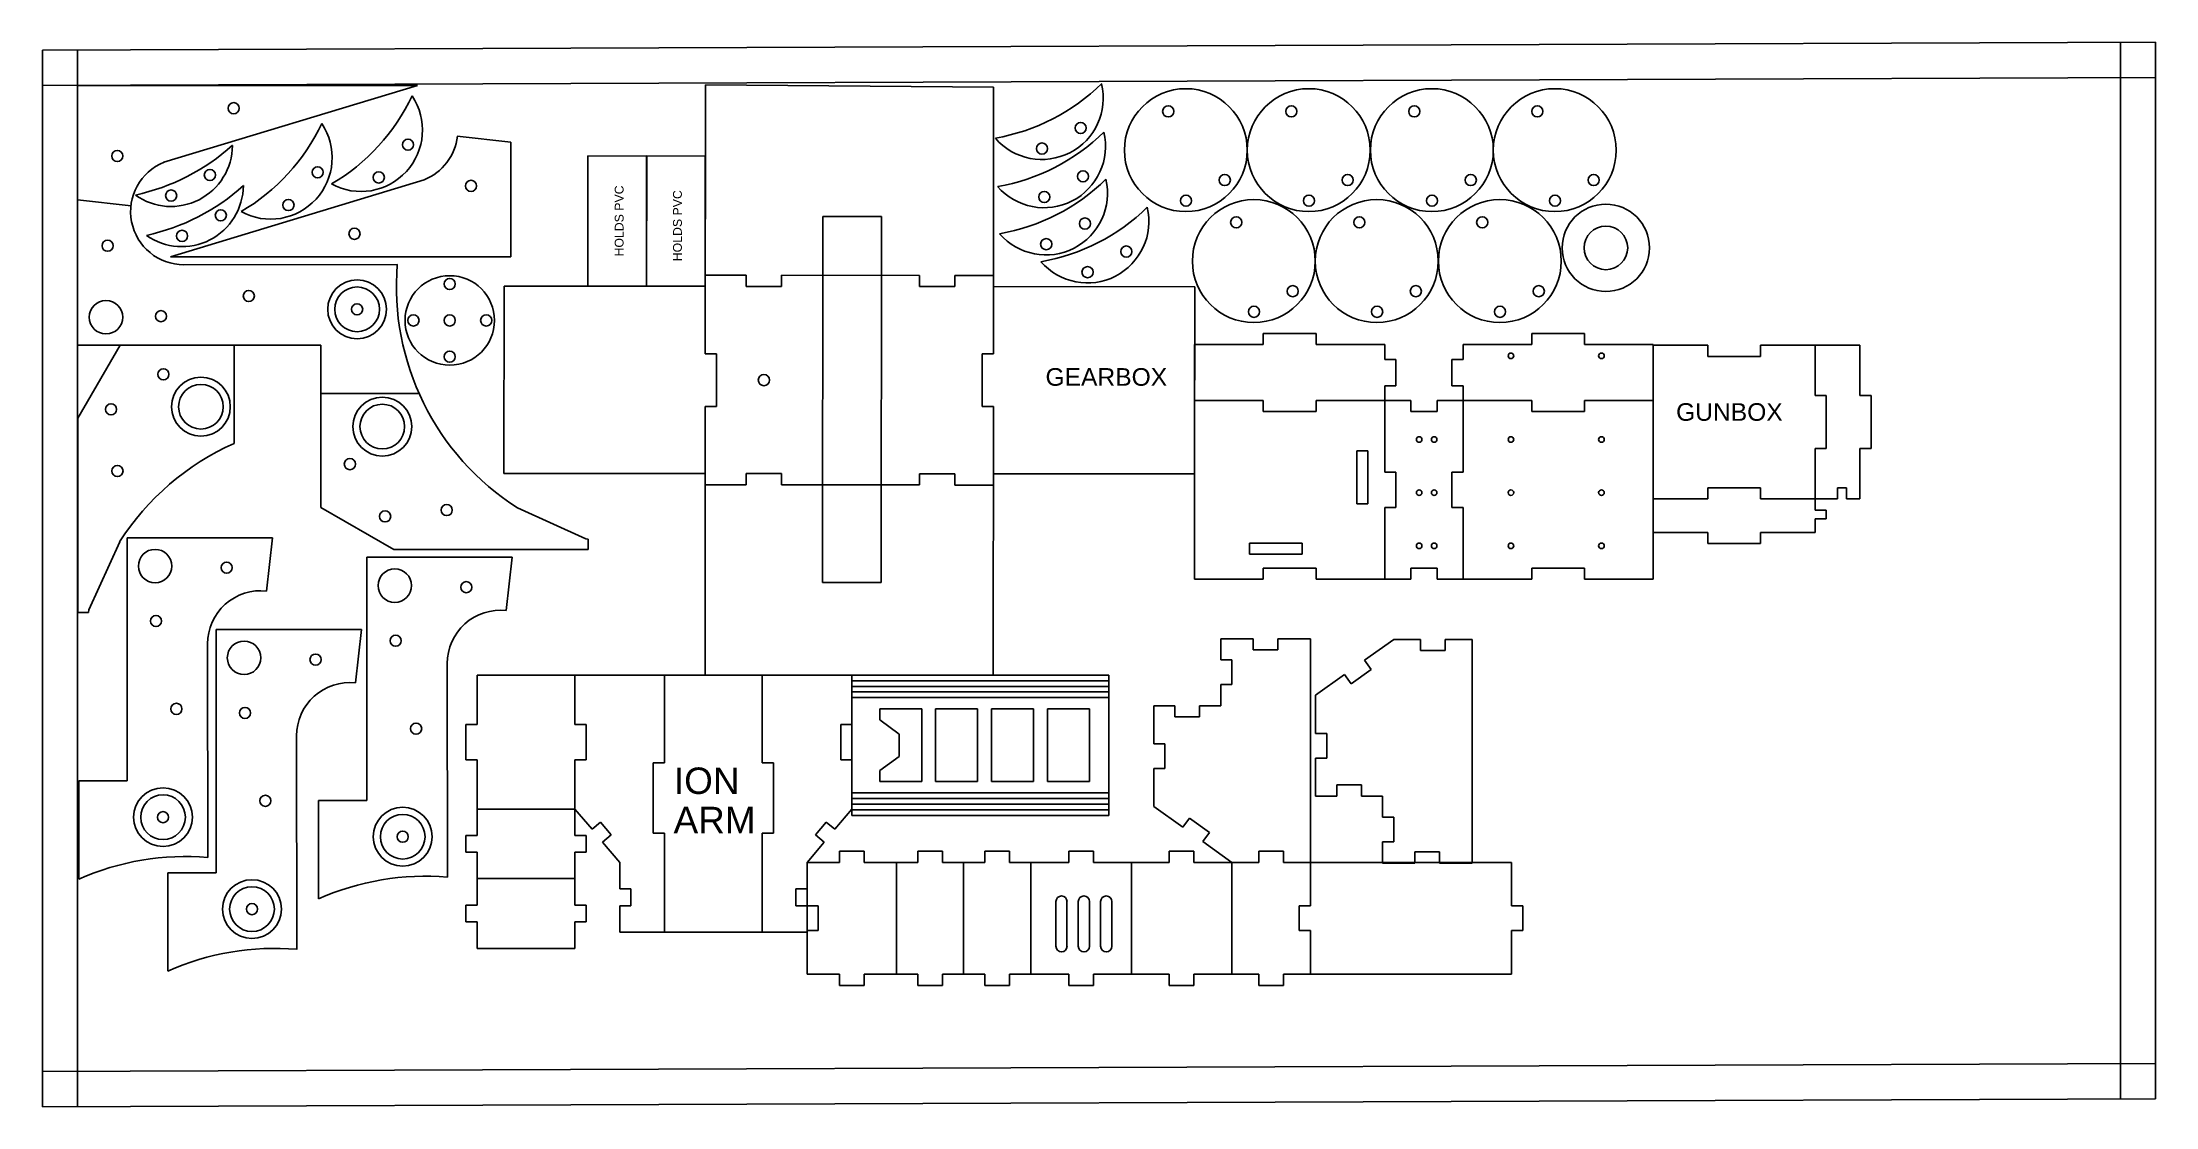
# Model space of a CAD drawing. Header units: millimetres. Extents: x 14 to 1214, y 8 to 612.
import ezdxf

# ---------------------------------------------------------------- set-up
doc = ezdxf.new("R2010")
doc.units = ezdxf.units.MM
doc.header["$MEASUREMENT"] = 0
for name, color, linetype in [('centers', 1, 'Continuous'), ('temps', 4, 'Continuous'), ('text', 3, 'Continuous')]:
    doc.layers.add(name, color=color, linetype=linetype)
doc.styles.get("Standard").update_dxf_attribs({"font": 'Arial.ttf'})

msp = doc.modelspace()

# ---------------------------------------------------------------- linework, layer by layer
for p, q in [((33.9, 587.6), (33.9, 440)), ((226.9, 587.6), (33.9, 587.6)), ((226.9, 587.6), (82.9, 544)), ((390.3, 435.2), (390.4, 587.8)), ((554, 586.5), (390.4, 587.8)), ((553.9, 435.2), (554, 586.5)), ((249.5, 558.7), (279.8, 555.4)), ((279.8, 490.3), (279.8, 555.4)), ((323.6, 473.5), (323.7, 547.6)), ((323.7, 547.6), (357, 547.4)), ((357, 547.4), (356.9, 473.5)), ((357, 473.5), (357.1, 547.6)), ((357.1, 547.6), (390.3, 547.3)), ((390.3, 547.3), (390.3, 473.5)), ((86.7, 490.3), (230.7, 534)), ((64.2, 519.2), (33.9, 522.5)), ((456.8, 305.3), (457, 513.1)), ((457, 513.1), (490.3, 513.1)), ((490.2, 305.3), (490.3, 513.1)), ((86.7, 490.3), (279.8, 490.3)), ((215.5, 485.9), (94.2, 485.7)), ((276, 367.2), (276.1, 473.6)), ((390.3, 473.5), (276.1, 473.6)), ((356.9, 473.5), (323.6, 473.5)), ((390.3, 473.5), (357, 473.5)), ((413.5, 479.8), (390.3, 479.8)), ((413.5, 473.4), (413.5, 479.8)), ((433.5, 473.4), (413.5, 473.4)), ((512, 479.7), (433.5, 479.8)), ((433.5, 473.4), (433.5, 479.8)), ((512, 473.3), (512, 479.7)), ((532, 473.3), (512, 473.3)), ((553.9, 479.6), (532, 479.7)), ((532, 473.3), (532, 479.7)), ((668.3, 473.2), (553.9, 473.3)), ((668.2, 366.9), (668.3, 473.2)), ((737.2, 446.7), (707.2, 446.7)), ((707.2, 440.4), (707.2, 446.7)), ((737.2, 446.7), (737.2, 440.4)), ((859.6, 446.7), (889.6, 446.7)), ((859.6, 440.4), (859.6, 446.7)), ((889.6, 446.7), (889.6, 440.4)), ((172, 440), (33.9, 440)), ((58, 440), (34.1, 398.6)), ((122.7, 440), (58, 440)), ((122.7, 384.2), (122.7, 440)), ((172, 440), (172, 347.9)), ((390.3, 435.2), (396.7, 435.2)), ((396.7, 405.2), (396.7, 435.2)), ((547.5, 405.2), (547.6, 435.2)), ((547.6, 435.2), (553.9, 435.2)), ((668.2, 408.7), (668.2, 440.4)), ((707.2, 440.4), (668.2, 440.4)), ((776.2, 440.4), (737.2, 440.4)), ((776.2, 432), (776.2, 440.4)), ((820.6, 440.4), (859.6, 440.4)), ((820.6, 440.4), (820.6, 432)), ((889.6, 440.4), (928.5, 440.4)), ((928.5, 440.4), (928.5, 408.7)), ((928.5, 352.8), (928.5, 440.1)), ((928.5, 440.1), (959.6, 440.1)), ((959.6, 433.7), (959.6, 440.1)), ((959.6, 433.7), (989.6, 433.7)), ((989.6, 440.1), (1020.6, 440.1)), ((989.6, 433.7), (989.6, 440.1)), ((1020.6, 411.4), (1020.6, 440.1)), ((1020.6, 440.1), (1046, 440.1)), ((1046, 411.4), (1046, 440.1)), ((776.2, 432), (782.5, 432)), ((782.5, 417), (782.5, 432)), ((814.2, 432), (814.2, 417)), ((820.6, 432), (814.2, 432)), ((227.8, 412.6), (172, 412.6)), ((707.2, 408.7), (668.2, 408.7)), ((668.2, 408.7), (668.2, 307.1)), ((707.2, 402.3), (707.2, 408.7)), ((776.2, 408.7), (737.2, 408.7)), ((737.2, 408.7), (737.2, 402.3)), ((776.2, 417), (782.5, 417)), ((776.2, 408.7), (776.2, 417)), ((776.2, 408.7), (776.2, 367.9)), ((776.2, 408.7), (790.9, 408.7)), ((790.9, 408.7), (790.9, 402.3)), ((805.9, 408.7), (820.6, 408.7)), ((805.9, 408.7), (805.9, 402.3)), ((820.6, 417), (814.2, 417)), ((820.6, 417), (820.6, 408.7)), ((820.6, 408.7), (820.6, 367.9)), ((820.6, 408.7), (859.6, 408.7)), ((859.6, 402.3), (859.6, 408.7)), ((889.6, 408.7), (928.5, 408.7)), ((889.6, 408.7), (889.6, 402.3)), ((928.5, 408.7), (928.5, 307.1)), ((1020.6, 411.4), (1026.9, 411.4)), ((1026.9, 381.4), (1026.9, 411.4)), ((1046, 411.4), (1052.3, 411.4)), ((1052.3, 381.4), (1052.3, 411.4)), ((34.1, 288.2), (34.1, 398.6)), ((390.3, 360.7), (390.3, 405.2)), ((390.3, 405.2), (396.7, 405.2)), ((547.5, 405.2), (553.9, 405.2)), ((553.8, 252.7), (553.9, 405.2)), ((737.2, 402.3), (707.2, 402.3)), ((790.9, 402.3), (805.9, 402.3)), ((859.6, 402.3), (889.6, 402.3)), ((760.3, 380), (760.3, 350)), ((760.3, 380), (766.6, 380)), ((766.6, 380), (766.6, 350)), ((1020.6, 352.8), (1020.6, 381.4)), ((1020.6, 381.4), (1026.9, 381.4)), ((1046, 352.8), (1046, 381.4)), ((1046, 381.4), (1052.3, 381.4)), ((390.3, 367.1), (276, 367.2)), ((413.5, 360.7), (390.3, 360.7)), ((390.3, 252.8), (390.3, 360.7)), ((433.5, 367.1), (413.5, 367.1)), ((413.5, 360.7), (413.5, 367.1)), ((433.5, 360.7), (433.5, 367.1)), ((512, 360.7), (433.5, 360.7)), ((532, 367), (512, 367)), ((512, 360.7), (512, 367)), ((532, 360.6), (532, 367)), ((553.9, 360.6), (532, 360.6)), ((668.2, 366.9), (553.9, 367)), ((782.5, 367.9), (776.2, 367.9)), ((782.5, 367.9), (782.5, 347.9)), ((814.2, 367.9), (814.2, 347.9)), ((814.2, 367.9), (820.6, 367.9)), ((760.3, 350), (766.6, 350)), ((928.5, 352.8), (959.6, 352.8)), ((928.5, 352.8), (959.6, 352.8)), ((928.5, 352.8), (928.5, 333.7)), ((959.6, 359.1), (989.6, 359.1)), ((959.6, 352.8), (959.6, 359.1)), ((989.6, 352.8), (989.6, 359.1)), ((989.6, 352.8), (1020.6, 352.8)), ((989.6, 352.8), (1020.6, 352.8)), ((1033.3, 352.8), (1020.6, 352.8)), ((1020.6, 352.8), (1020.6, 346.4)), ((1038.3, 359.1), (1033.3, 359.1)), ((1033.3, 359.1), (1033.3, 352.8)), ((1038.3, 359.1), (1038.3, 352.8)), ((1046, 352.8), (1038.3, 352.8)), ((172, 347.9), (213.4, 324)), ((283.7, 347.7), (322.4, 330.1)), ((776.2, 347.9), (776.2, 307.1)), ((782.5, 347.9), (776.2, 347.9)), ((814.2, 347.9), (820.6, 347.9)), ((820.6, 347.9), (820.6, 307.1)), ((1020.6, 346.4), (1026.9, 346.4)), ((1020.6, 341.4), (1020.6, 333.7)), ((1020.6, 341.4), (1026.9, 341.4)), ((1026.9, 346.4), (1026.9, 341.4)), ((57.8, 328.3), (40.2, 289.7)), ((144.5, 330.7), (62, 330.7)), ((62, 192.6), (62, 330.7)), ((141.2, 300.4), (144.5, 330.7)), ((323.8, 324), (213.4, 324)), ((323.8, 329.9), (322.4, 330.1)), ((323.8, 329.9), (323.8, 324)), ((699.3, 327.7), (699.3, 321.4)), ((699.3, 327.7), (729.3, 327.7)), ((729.3, 327.7), (729.3, 321.4)), ((928.5, 333.7), (959.6, 333.7)), ((959.6, 333.7), (959.6, 327.4)), ((959.6, 327.4), (989.6, 327.4)), ((989.6, 333.7), (1020.6, 333.7)), ((989.6, 333.7), (989.6, 327.4)), ((280.6, 319.6), (198.1, 319.6)), ((198.1, 181.5), (198.1, 319.6)), ((277.3, 289.3), (280.6, 319.6)), ((699.3, 321.4), (729.3, 321.4)), ((707.2, 313.4), (737.2, 313.4)), ((737.2, 313.4), (707.2, 313.4)), ((707.2, 313.4), (707.2, 307.1)), ((737.2, 313.4), (737.2, 307.1)), ((790.9, 313.4), (805.9, 313.4)), ((790.9, 307.1), (790.9, 313.4)), ((805.9, 307.1), (805.9, 313.4)), ((859.6, 313.4), (889.6, 313.4)), ((859.6, 313.4), (859.6, 307.1)), ((889.6, 313.4), (889.6, 307.1)), ((490.2, 305.3), (456.8, 305.3)), ((668.2, 307.1), (707.2, 307.1)), ((737.2, 307.1), (790.9, 307.1)), ((805.9, 307.1), (820.6, 307.1)), ((820.6, 307.1), (859.6, 307.1)), ((889.6, 307.1), (928.5, 307.1)), ((40, 288.2), (34.1, 288.2)), ((40, 288.2), (40.2, 289.7)), ((195, 278.5), (112.5, 278.5)), ((112.5, 140.4), (112.5, 278.5)), ((191.7, 248.2), (195, 278.5)), ((107.9, 149.1), (107.7, 270.4)), ((683.1, 261.3), (683.1, 273.3)), ((701.5, 273.3), (683.1, 273.3)), ((701.5, 273.3), (701.5, 267)), ((715.5, 267), (701.5, 267)), ((733.9, 273.3), (715.5, 273.3)), ((715.5, 273.3), (715.5, 267)), ((733.9, 146.3), (733.9, 273.3)), ((764.7, 261.1), (781.3, 272.9)), ((796.5, 272.9), (781.3, 272.9)), ((796.5, 272.9), (796.5, 266.6)), ((796.5, 266.6), (810.5, 266.6)), ((825.7, 272.9), (810.5, 272.9)), ((810.5, 272.9), (810.5, 266.6)), ((825.7, 272.9), (825.7, 145.9)), ((244, 138), (243.8, 259.3)), ((260.7, 252.7), (260.7, 224.6)), ((260.7, 252.7), (316.3, 252.7)), ((316.3, 252.7), (367.1, 252.7)), ((316.3, 252.7), (316.3, 224.6)), ((367.1, 252.7), (367.1, 202.9)), ((367.1, 252.7), (422.7, 252.7)), ((553.8, 252.7), (390.3, 252.8)), ((422.7, 252.7), (422.7, 202.9)), ((473.5, 252.7), (422.7, 252.7)), ((473.5, 252.7), (473.5, 224.6)), ((473.5, 252.7), (619.5, 252.7)), ((473.5, 173), (473.5, 252.7)), ((619.5, 252.7), (619.5, 173)), ((683.1, 261.3), (689.4, 261.3)), ((689.4, 261.3), (689.4, 247.3)), ((736.8, 241.2), (753.3, 253)), ((753.3, 253), (757, 247.8)), ((757, 247.8), (768.4, 255.9)), ((764.7, 261.1), (768.4, 255.9)), ((473.5, 249.5), (619.5, 249.5)), ((473.5, 246.3), (619.5, 246.3)), ((473.5, 243.1), (619.5, 243.1)), ((683.1, 235.2), (683.1, 247.3)), ((683.1, 247.3), (689.4, 247.3)), ((736.8, 241.2), (736.8, 219.6)), ((473.5, 239.9), (619.5, 239.9)), ((489.4, 233.5), (513.2, 233.5)), ((489.4, 227.2), (489.4, 233.5)), ((513.2, 192.2), (513.2, 233.5)), ((521.1, 233.5), (544.9, 233.5)), ((521.1, 192.2), (521.1, 233.5)), ((544.9, 192.2), (544.9, 233.5)), ((552.8, 233.5), (576.7, 233.5)), ((552.8, 192.2), (552.8, 233.5)), ((576.7, 192.2), (576.7, 233.5)), ((584.6, 233.5), (608.4, 233.5)), ((584.6, 192.2), (584.6, 233.5)), ((608.4, 233.5), (608.4, 192.2)), ((645, 213.7), (645, 235.2)), ((657, 235.2), (645, 235.2)), ((657, 235.2), (657, 228.9)), ((671, 228.9), (657, 228.9)), ((683.1, 235.2), (671, 235.2)), ((671, 235.2), (671, 228.9)), ((158.4, 96.9), (158.2, 218.2)), ((254.4, 224.6), (254.4, 204.6)), ((254.4, 224.6), (260.7, 224.6)), ((316.3, 224.6), (322.7, 224.6)), ((322.7, 224.6), (322.7, 204.6)), ((467.2, 224.6), (467.2, 204.6)), ((467.2, 224.6), (473.5, 224.6)), ((500.5, 219.2), (489.4, 227.2)), ((500.5, 206.5), (500.5, 219.2)), ((736.8, 219.6), (743.2, 219.6)), ((743.2, 205.6), (743.2, 219.6)), ((254.4, 204.6), (260.7, 204.6)), ((260.7, 204.6), (260.7, 176.5)), ((316.3, 204.6), (316.3, 176.5)), ((316.3, 204.6), (322.7, 204.6)), ((467.2, 204.6), (473.5, 204.6)), ((473.5, 204.6), (473.5, 176.5)), ((500.5, 206.5), (489.4, 198.6)), ((645, 213.7), (651.3, 213.7)), ((651.3, 213.7), (651.3, 199.7)), ((736.8, 205.6), (736.8, 184)), ((736.8, 205.6), (743.2, 205.6)), ((62, 192.6), (34.6, 192.6)), ((34.6, 136.8), (34.6, 192.6)), ((360.8, 202.9), (360.8, 162.9)), ((360.8, 202.9), (367.1, 202.9)), ((429.1, 202.9), (422.7, 202.9)), ((429.1, 202.9), (429.1, 162.9)), ((489.4, 198.6), (489.4, 192.2)), ((513.2, 192.2), (489.4, 192.2)), ((544.9, 192.2), (521.1, 192.2)), ((576.7, 192.2), (552.8, 192.2)), ((608.4, 192.2), (584.6, 192.2)), ((645, 178.1), (645, 199.7)), ((645, 199.7), (651.3, 199.7)), ((198.1, 181.5), (170.7, 181.5)), ((170.7, 125.6), (170.7, 181.5)), ((619.5, 185.8), (473.5, 185.8)), ((619.5, 182.6), (473.5, 182.6)), ((748.9, 184), (736.8, 184)), ((762.9, 190.4), (748.9, 190.4)), ((748.9, 184), (748.9, 190.4)), ((762.9, 184), (762.9, 190.4)), ((774.9, 184), (762.9, 184)), ((774.9, 184), (774.9, 172)), ((260.7, 176.5), (316.3, 176.5)), ((260.7, 176.5), (260.7, 161.5)), ((326, 165.1), (316.3, 176.5)), ((316.3, 176.5), (316.3, 161.5)), ((326, 165.1), (330.8, 169.1)), ((336.9, 161.9), (330.8, 169.1)), ((452.9, 161.9), (459, 169.1)), ((463.8, 165.1), (459, 169.1)), ((463.8, 165.1), (473.5, 176.5)), ((619.5, 179.4), (473.5, 179.4)), ((619.5, 176.2), (473.5, 176.2)), ((619.5, 173), (473.5, 173)), ((645, 178.1), (661.5, 166.3)), ((661.5, 166.3), (665.2, 171.4)), ((665.2, 171.4), (676.6, 163.3)), ((774.9, 172), (781.3, 172)), ((781.3, 158), (781.3, 172)), ((254.4, 161.5), (254.4, 152.1)), ((260.7, 161.5), (254.4, 161.5)), ((316.3, 161.5), (322.7, 161.5)), ((322.7, 161.5), (322.7, 152.1)), ((332, 157.8), (336.9, 161.9)), ((341.7, 146.3), (332, 157.8)), ((360.8, 162.9), (367.1, 162.9)), ((367.1, 162.9), (367.1, 106.7)), ((422.7, 162.9), (422.7, 106.7)), ((429.1, 162.9), (422.7, 162.9)), ((448.1, 146.3), (457.8, 157.8)), ((457.8, 157.8), (452.9, 161.9)), ((672.9, 158.1), (676.6, 163.3)), ((672.9, 158.1), (689.4, 146.3)), ((774.9, 158), (774.9, 145.9)), ((774.9, 158), (781.3, 158)), ((260.7, 152.1), (254.4, 152.1)), ((260.7, 152.1), (260.7, 137.1)), ((316.3, 152.1), (322.7, 152.1)), ((316.3, 152.1), (316.3, 137.1)), ((341.7, 146.3), (341.7, 131.3)), ((448.1, 146.3), (448.1, 131.3)), ((448.1, 146.3), (466.5, 146.3)), ((448.1, 121.6), (448.1, 146.3)), ((466.5, 152.7), (480.5, 152.7)), ((466.5, 146.3), (466.5, 152.7)), ((480.5, 146.3), (480.5, 152.7)), ((480.5, 146.3), (511, 146.3)), ((498.9, 82.8), (498.9, 146.3)), ((511, 152.7), (525, 152.7)), ((511, 146.3), (511, 152.7)), ((525, 146.3), (525, 152.7)), ((525, 146.3), (549.1, 146.3)), ((537, 82.8), (537, 146.3)), ((549.1, 152.7), (563.1, 152.7)), ((549.1, 146.3), (549.1, 152.7)), ((563.1, 146.3), (563.1, 152.7)), ((563.1, 146.3), (596.7, 146.3)), ((575.1, 82.8), (575.1, 146.3)), ((596.7, 152.7), (610.7, 152.7)), ((596.7, 146.3), (596.7, 152.7)), ((596.7, 146.3), (596.7, 152.7)), ((610.7, 146.3), (610.7, 152.7)), ((610.7, 146.3), (653.8, 146.3)), ((632.3, 82.8), (632.3, 146.3)), ((653.8, 152.7), (667.8, 152.7)), ((653.8, 146.3), (653.8, 152.7)), ((667.8, 146.3), (667.8, 152.7)), ((667.8, 146.3), (704.6, 146.3)), ((689.4, 82.8), (689.4, 146.3)), ((704.6, 146.3), (689.4, 146.3)), ((704.6, 152.7), (718.6, 152.7)), ((704.6, 146.3), (704.6, 152.7)), ((704.6, 152.7), (718.6, 152.7)), ((704.6, 146.3), (704.6, 152.7)), ((718.6, 146.3), (718.6, 152.7)), ((718.6, 146.3), (718.6, 152.7)), ((733.9, 146.3), (718.6, 146.3)), ((718.6, 146.3), (733.9, 146.3)), ((733.9, 121.6), (733.9, 146.3)), ((733.9, 146.3), (848.2, 146.3)), ((793.3, 145.9), (774.9, 145.9)), ((807.3, 152.3), (793.3, 152.3)), ((793.3, 145.9), (793.3, 152.3)), ((807.3, 145.9), (807.3, 152.3)), ((825.7, 145.9), (807.3, 145.9)), ((848.2, 121.6), (848.2, 146.3)), ((848.2, 121.6), (848.2, 146.3)), ((112.5, 140.4), (85.1, 140.4)), ((85.1, 84.6), (85.1, 140.4)), ((260.7, 137.1), (316.3, 137.1)), ((260.7, 122.1), (260.7, 137.1)), ((316.3, 122.1), (316.3, 137.1)), ((254.4, 122.1), (254.4, 112.5)), ((260.7, 122.1), (254.4, 122.1)), ((316.3, 122.1), (322.7, 122.1)), ((322.7, 122.1), (322.7, 112.5)), ((341.7, 131.3), (348.1, 131.3)), ((341.7, 121.7), (348.1, 121.7)), ((341.7, 121.7), (341.7, 106.7)), ((348.1, 131.3), (348.1, 121.7)), ((441.8, 131.3), (441.8, 121.7)), ((448.1, 131.3), (441.8, 131.3)), ((448.1, 121.7), (441.8, 121.7)), ((448.1, 121.7), (448.1, 106.7)), ((454.5, 121.6), (448.1, 121.6)), ((454.5, 107.6), (454.5, 121.6)), ((589.4, 98.7), (589.4, 124.1)), ((595.7, 98.7), (595.7, 124.1)), ((602.1, 98.7), (602.1, 124.1)), ((608.4, 98.7), (608.4, 124.1)), ((614.8, 98.7), (614.8, 124.1)), ((621.1, 98.7), (621.1, 124.1)), ((727.5, 107.6), (727.5, 121.6)), ((727.5, 121.6), (733.9, 121.6)), ((854.5, 121.6), (848.2, 121.6)), ((854.5, 107.6), (854.5, 121.6)), ((260.7, 112.5), (254.4, 112.5)), ((260.7, 97.5), (260.7, 112.5)), ((316.3, 97.5), (316.3, 112.5)), ((316.3, 112.5), (322.7, 112.5)), ((260.7, 97.5), (316.3, 97.5)), ((341.7, 106.7), (367.1, 106.7)), ((367.1, 106.7), (422.7, 106.7)), ((448.1, 106.7), (422.7, 106.7)), ((454.5, 107.6), (448.1, 107.6)), ((448.1, 82.8), (448.1, 107.6)), ((727.5, 107.6), (733.9, 107.6)), ((733.9, 82.8), (733.9, 107.6)), ((848.2, 82.8), (848.2, 107.6)), ((848.2, 82.8), (848.2, 107.6)), ((854.5, 107.6), (848.2, 107.6)), ((448.1, 82.8), (466.5, 82.8)), ((466.5, 82.8), (466.5, 76.5)), ((466.5, 76.5), (480.5, 76.5)), ((480.5, 82.8), (511, 82.8)), ((480.5, 82.8), (480.5, 76.5)), ((511, 82.8), (511, 76.5)), ((511, 76.5), (525, 76.5)), ((525, 82.8), (549.1, 82.8)), ((525, 82.8), (525, 76.5)), ((549.1, 82.8), (549.1, 76.5)), ((549.1, 76.5), (563.1, 76.5)), ((563.1, 82.8), (596.7, 82.8)), ((563.1, 82.8), (563.1, 76.5)), ((596.7, 82.8), (596.7, 76.5)), ((596.7, 82.8), (596.7, 76.5)), ((596.7, 76.5), (610.7, 76.5)), ((610.7, 82.8), (653.8, 82.8)), ((610.7, 82.8), (610.7, 76.5)), ((653.8, 82.8), (653.8, 76.5)), ((653.8, 76.5), (667.8, 76.5)), ((667.8, 82.8), (704.6, 82.8)), ((667.8, 82.8), (667.8, 76.5)), ((704.6, 82.8), (689.4, 82.8)), ((704.6, 82.8), (704.6, 76.5)), ((704.6, 82.8), (704.6, 76.5)), ((704.6, 76.5), (718.6, 76.5)), ((704.6, 76.5), (718.6, 76.5)), ((718.6, 82.8), (733.9, 82.8)), ((718.6, 82.8), (718.6, 76.5)), ((733.9, 82.8), (718.6, 82.8)), ((718.6, 82.8), (718.6, 76.5)), ((733.9, 82.8), (848.2, 82.8))]:
    msp.add_line(p, q)
for centre, radius in [((122.5, 574.6), 3.16), ((663.2, 550.8), 34.9), ((733, 550.8), 34.9), ((802.9, 550.8), 34.9), ((872.7, 550.8), 34.9), ((603.5, 563.4), 3.17), ((653.2, 572.8), 3.17), ((723.1, 572.8), 3.17), ((792.9, 572.8), 3.17), ((862.8, 572.8), 3.17), ((221.5, 553.9), 3.17), ((581.5, 551.7), 3.17), ((56.4, 547.5), 3.16), ((170.2, 538.2), 3.17), ((87, 525), 3.17), ((109, 536.7), 3.17), ((204.9, 535.3), 3.17), ((257.3, 530.5), 3.16), ((604.8, 535.9), 3.17), ((685.3, 533.8), 3.17), ((755.1, 533.8), 3.17), ((825, 533.8), 3.17), ((894.8, 533.8), 3.17), ((115.2, 513.8), 3.17), ((153.6, 519.6), 3.17), ((582.8, 524.2), 3.17), ((663.3, 522.1), 3.17), ((701.8, 487.8), 34.9), ((733.1, 522.1), 3.17), ((771.6, 487.8), 34.9), ((803, 522.1), 3.17), ((841.5, 487.8), 34.9), ((872.8, 522.1), 3.17), ((901.7, 495.3), 24.8), ((93.2, 502.1), 3.17), ((191.1, 503.3), 3.16), ((605.9, 509.1), 3.17), ((691.8, 509.8), 3.17), ((761.7, 509.8), 3.17), ((831.5, 509.8), 3.17), ((901.7, 495.3), 12.4), ((50.9, 496.5), 3.16), ((583.9, 497.4), 3.17), ((629.4, 493.2), 3.17), ((607.4, 481.5), 3.17), ((131.1, 468), 3.16), ((192.6, 460.4), 16.7), ((192.6, 460.4), 12.7), ((245.2, 454.1), 25.4), ((245.2, 474.8), 3.17), ((723.9, 470.7), 3.17), ((793.8, 470.7), 3.17), ((863.6, 470.7), 3.17), ((50, 455.9), 9.5), ((81.2, 456.5), 3.16), ((192.6, 460.4), 3.17), ((224.6, 454.1), 3.17), ((245.2, 454.1), 3.17), ((265.9, 454.1), 3.17), ((701.9, 459), 3.17), ((771.8, 459), 3.17), ((841.6, 459), 3.17), ((245.2, 433.5), 3.17), ((847.8, 434), 1.58), ((899.2, 434), 1.58), ((82.6, 423.5), 3.16), ((103.9, 405.1), 16.7), ((423.6, 420.2), 3.17), ((103.9, 405.1), 12.7), ((206.9, 393.8), 16.7), ((52.9, 403.6), 3.16), ((206.9, 393.8), 12.7), ((795.7, 386.5), 1.58), ((804.2, 386.5), 1.58), ((847.8, 386.5), 1.58), ((899.2, 386.5), 1.58), ((188.5, 372.5), 3.16), ((56.5, 368.6), 3.16), ((243.5, 346.4), 3.16), ((795.7, 356.3), 1.58), ((804.2, 356.3), 1.58), ((847.8, 356.3), 1.58), ((899.2, 356.3), 1.58), ((208.5, 342.8), 3.16), ((77.9, 314.6), 9.5), ((795.7, 326.1), 1.58), ((804.2, 326.1), 1.58), ((847.8, 326.1), 1.58), ((899.2, 326.1), 1.58), ((118.5, 313.7), 3.16), ((214, 303.5), 9.5), ((254.6, 302.6), 3.16), ((78.4, 283.4), 3.16), ((128.4, 262.5), 9.5), ((169, 261.5), 3.16), ((214.5, 272.2), 3.16), ((90, 233.5), 3.16), ((128.9, 231.2), 3.16), ((226.1, 222.3), 3.16), ((82.4, 172), 16.7), ((82.4, 172), 12.7), ((140.5, 181.3), 3.16), ((82.4, 172), 3.17), ((218.5, 160.9), 16.7), ((218.5, 160.9), 12.7), ((218.5, 160.9), 3.17), ((132.9, 119.8), 16.7), ((132.9, 119.8), 12.7), ((132.9, 119.8), 3.17)]:
    msp.add_circle(centre, radius)
for centre, radius, start, end in [((535.4, 670.2), 114.3, 279.8959, 314.4259), ((581.4, 580.4), 34.9, 220.9165, 13.4053), ((120.4, 630.3), 114.3, 300.2901, 334.8201), ((194.8, 562.2), 34.9, 241.3107, 33.7995), ((69.1, 614.6), 114.3, 300.2901, 334.8201), ((143.5, 546.5), 34.9, 241.3107, 33.7995), ((86.9, 553.7), 34.9, 234.76, 359.5618), ((40.9, 643.5), 121, 282.3465, 311.9753), ((219.5, 562), 30.2, 291.8709, 353.7537), ((536.7, 642.7), 114.3, 279.8959, 314.4259), ((582.7, 553), 34.9, 220.9165, 13.4053), ((94.2, 515.9), 30.2, 111.8709, 270.0646), ((93.1, 530.9), 34.9, 234.76, 359.5618), ((47.1, 620.6), 121, 282.3465, 311.9753), ((537.8, 615.9), 114.3, 279.8959, 314.4259), ((583.8, 526.2), 34.9, 220.9165, 13.4053), ((561.3, 600), 114.3, 279.8959, 314.4259), ((607.3, 510.3), 34.9, 220.9165, 13.4053), ((364.1, 473.3), 149.2, 175.1817, 237.3846), ((183.4, 247.9), 149.2, 114.0081, 147.3846), ((137.9, 270.4), 30.2, 83.7537, 180.0646), ((274, 259.3), 30.2, 83.7537, 180.0646), ((188.4, 218.2), 30.2, 83.7537, 180.0646), ((95.3, 0.5), 149.2, 85.1817, 114.0081), ((231.4, -10.7), 149.2, 85.1817, 114.0081), ((592.6, 124.1), 3.17, 0, 180), ((605.3, 124.1), 3.17, 0, 180), ((618, 124.1), 3.17, 0, 180), ((145.8, -51.7), 149.2, 85.1817, 114.0081), ((592.6, 98.7), 3.17, 180, 0), ((605.3, 98.7), 3.17, 180, 0), ((618, 98.7), 3.17, 180, 0)]:
    msp.add_arc(centre, radius, start, end)
at = {"layer": 'temps'}
for p, q in [((13.9, 607.6), (1213.9, 612.1)), ((13.9, 607.6), (13.9, 7.6)), ((33.9, 607.6), (33.9, 7.6)), ((1193.9, 612.1), (1193.9, 12.1)), ((1213.9, 612.1), (1213.9, 12.1)), ((14, 587.6), (1214, 592.1)), ((13.8, 27.6), (1213.8, 32.1)), ((13.9, 7.6), (1213.9, 12.1))]:
    msp.add_line(p, q, dxfattribs=at)

# ---------------------------------------------------------------- texts
at = {"layer": 'centers'}
for p in [(343.9, 490.4), (377, 487.7)]:
    msp.add_text('HOLDS PVC', height=5, rotation=90, dxfattribs=at).set_placement(p)
at = {"layer": 'text'}
for s, height, p in [('GEARBOX', 10, (583.5, 417)), ('GUNBOX', 10, (941.6, 397.1)), ('ION', 15, (372.5, 185.2)), ('ARM', 15, (372.3, 162.9))]:
    msp.add_text(s, height=height, dxfattribs=at).set_placement(p)

doc.saveas('drawing.dxf')
